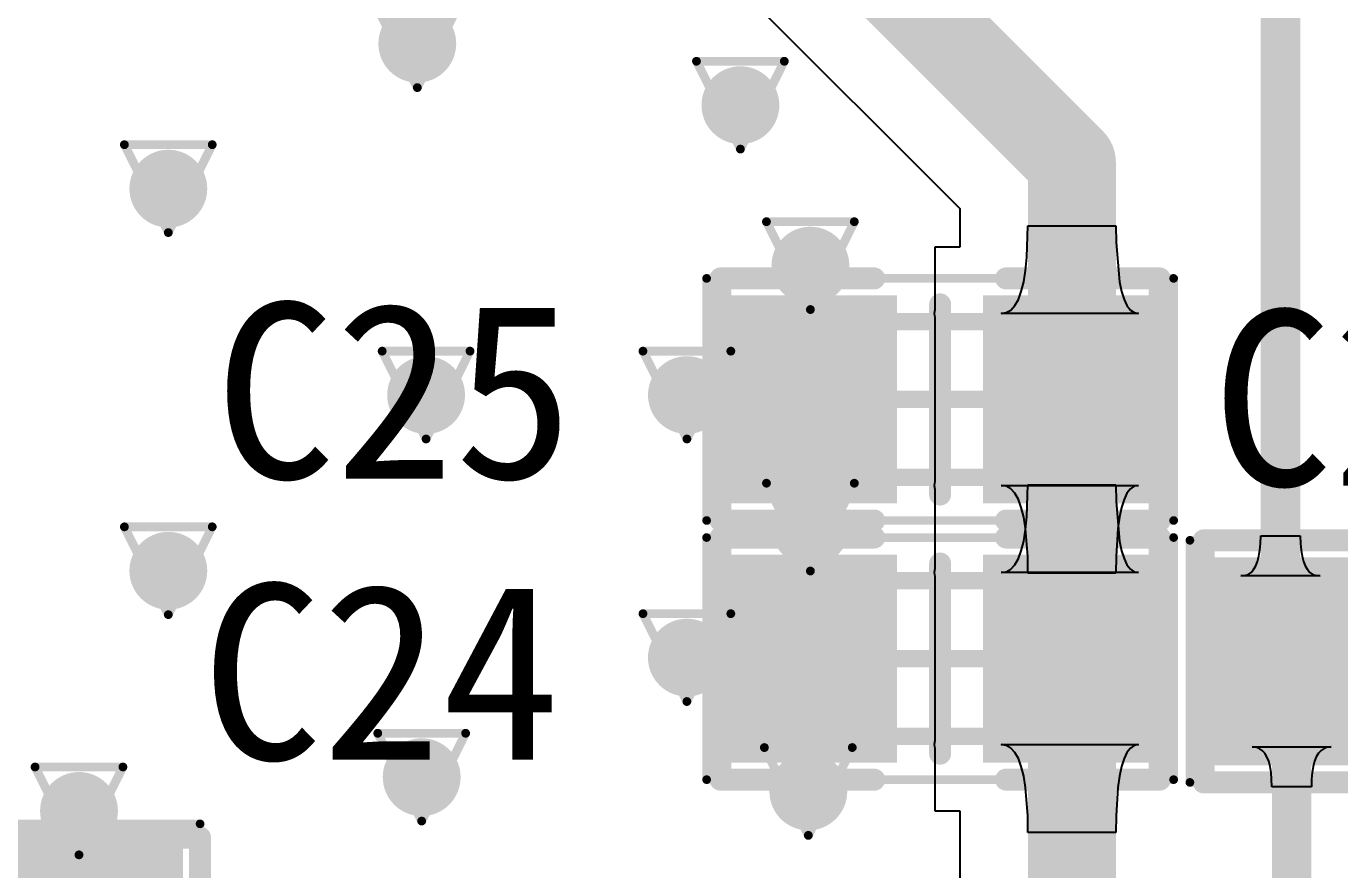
# Model space of a CAD drawing. Header units: millimetres. Extents: x 80 to 220, y 44 to 120.
# Drawn here: x 133.94 to 141.53, y 71.84 to 76.71 of the extents above; entities that cross this region are included whole.
import ezdxf

# ---------------------------------------------------------------- set-up
doc = ezdxf.new("R2010")
doc.units = ezdxf.units.MM
for name, color, linetype in [('BottomLayer', 5, 'Continuous'), ('DrillDrawing', 1, 'Continuous'), ('Mechanical13', 56, 'Continuous'), ('Mechanical15', 56, 'Continuous'), ('MultiLayer', 9, 'Continuous'), ('TopLayer', 1, 'Continuous'), ('TopOverlay', 2, 'Continuous'), ('TopPaste', 8, 'Continuous'), ('TopSolder', 216, 'Continuous'), ('ViaHoleLayer', 16, 'Continuous')]:
    doc.layers.add(name, color=color, linetype=linetype)

# ---------------------------------------------------------------- blocks, each defined once
blk = doc.blocks.new('C0603_101')
at = {"layer": 'Mechanical13', "const_width": 0.1}
for points in [[(-0.85, -0.45), (-0.85, 0.45)], [(0.85, 0.45), (-0.85, 0.45)], [(0.85, -0.45), (0.85, 0.45)], [(0.85, -0.45), (-0.85, -0.45)]]:
    blk.add_lwpolyline(points, dxfattribs=at)
at = {"layer": 'Mechanical13', "const_width": 0.05}
for points in [[(-0.875, 0.45, 1), (-0.825, 0.45, 1)], [(-0.875, 0.45, 1), (-0.825, 0.45, 1)], [(0.825, 0.45, 1), (0.875, 0.45, 1)], [(0.825, 0.45, 1), (0.875, 0.45, 1)], [(-0.875, -0.45, 1), (-0.825, -0.45, 1)], [(-0.875, -0.45, 1), (-0.825, -0.45, 1)], [(0.825, -0.45, 1), (0.875, -0.45, 1)], [(0.825, -0.45, 1), (0.875, -0.45, 1)]]:
    blk.add_lwpolyline(points, format="xyb", close=True, dxfattribs=at)
at = {"layer": 'Mechanical15'}
for points, const_width in [([(1.35, 0.7), (-1.35, 0.7)], 0.05), ([(-1.35, -0.7), (-1.35, 0.7)], 0.05), ([(1.35, -0.7), (1.35, 0.7)], 0.05), ([(0, -0.45), (0, 0.45)], 0.1), ([(0.45, 0), (-0.45, 0)], 0.1), ([(1.35, -0.7), (-1.35, -0.7)], 0.05)]:
    blk.add_lwpolyline(points, dxfattribs=dict(at, const_width=const_width))
for points, const_width in [([(-1.3625, 0.7, 1), (-1.3375, 0.7, 1)], 0.025), ([(-1.3625, 0.7, 1), (-1.3375, 0.7, 1)], 0.025), ([(1.3375, 0.7, 1), (1.3625, 0.7, 1)], 0.025), ([(1.3375, 0.7, 1), (1.3625, 0.7, 1)], 0.025), ([(-0.025, 0.45, 1), (0.025, 0.45, 1)], 0.05), ([(-0.475, 0, 1), (-0.425, 0, 1)], 0.05), ([(0.425, 0, 1), (0.475, 0, 1)], 0.05), ([(-0.025, -0.45, 1), (0.025, -0.45, 1)], 0.05), ([(-1.3625, -0.7, 1), (-1.3375, -0.7, 1)], 0.025), ([(-1.3625, -0.7, 1), (-1.3375, -0.7, 1)], 0.025), ([(1.3375, -0.7, 1), (1.3625, -0.7, 1)], 0.025), ([(1.3375, -0.7, 1), (1.3625, -0.7, 1)], 0.025)]:
    blk.add_lwpolyline(points, format="xyb", close=True, dxfattribs=dict(at, const_width=const_width))
at = {"layer": 'TopLayer'}
for points in [[(-0.35, -0.5), (-0.35, 0.5), (-1.15, -0.5), (-1.15, 0.5)], [(1.15, -0.5), (1.15, 0.5), (0.35, -0.5), (0.35, 0.5)]]:
    blk.add_solid(points, dxfattribs=at)
at = {"layer": 'TopOverlay', "const_width": 0.127}
for points in [[(-1.27, -0.7), (-1.27, 0.7)], [(-0.381, 0.7), (-1.27, 0.7)], [(1.27, 0.7), (0.381, 0.7)], [(1.27, -0.7), (1.27, 0.7)], [(0, -0.55), (0, 0.55)], [(-0.381, -0.7), (-1.27, -0.7)], [(1.27, -0.7), (0.381, -0.7)]]:
    blk.add_lwpolyline(points, dxfattribs=at)
at = {"layer": 'TopOverlay', "const_width": 0.0635}
for points in [[(-1.3017, 0.7, 1), (-1.2383, 0.7, 1)], [(-1.3017, 0.7, 1), (-1.2383, 0.7, 1)], [(-0.4128, 0.7, 1), (-0.3493, 0.7, 1)], [(0.3493, 0.7, 1), (0.4128, 0.7, 1)], [(1.2383, 0.7, 1), (1.3017, 0.7, 1)], [(1.2383, 0.7, 1), (1.3017, 0.7, 1)], [(-0.0318, 0.55, 1), (0.0318, 0.55, 1)], [(-0.0318, -0.55, 1), (0.0318, -0.55, 1)], [(-1.3017, -0.7, 1), (-1.2383, -0.7, 1)], [(-1.3017, -0.7, 1), (-1.2383, -0.7, 1)], [(-0.4128, -0.7, 1), (-0.3493, -0.7, 1)], [(0.3493, -0.7, 1), (0.4128, -0.7, 1)], [(1.2383, -0.7, 1), (1.3017, -0.7, 1)], [(1.2383, -0.7, 1), (1.3017, -0.7, 1)]]:
    blk.add_lwpolyline(points, format="xyb", close=True, dxfattribs=at)
at = {"layer": 'TopPaste'}
for points in [[(-0.35, -0.5), (-0.35, 0.5), (-1.15, -0.5), (-1.15, 0.5)], [(1.15, -0.5), (1.15, 0.5), (0.35, -0.5), (0.35, 0.5)]]:
    blk.add_solid(points, dxfattribs=at)
at = {"layer": 'TopSolder'}
for points in [[(-0.2484, -0.6016), (-0.2484, 0.6016), (-1.2516, -0.6016), (-1.2516, 0.6016)], [(1.2516, -0.6016), (1.2516, 0.6016), (0.2484, -0.6016), (0.2484, 0.6016)]]:
    blk.add_solid(points, dxfattribs=at)
blk = doc.blocks.new('C0603_102')
at = {"layer": 'Mechanical13', "const_width": 0.1}
for points in [[(0.85, 0.45), (-0.85, 0.45)], [(-0.85, 0.45), (-0.85, -0.45)], [(0.85, 0.45), (0.85, -0.45)], [(0.85, -0.45), (-0.85, -0.45)]]:
    blk.add_lwpolyline(points, dxfattribs=at)
at = {"layer": 'Mechanical13', "const_width": 0.05}
for points in [[(-0.875, 0.45, 1), (-0.825, 0.45, 1)], [(-0.875, 0.45, 1), (-0.825, 0.45, 1)], [(0.825, 0.45, 1), (0.875, 0.45, 1)], [(0.825, 0.45, 1), (0.875, 0.45, 1)], [(-0.875, -0.45, 1), (-0.825, -0.45, 1)], [(-0.875, -0.45, 1), (-0.825, -0.45, 1)], [(0.825, -0.45, 1), (0.875, -0.45, 1)], [(0.825, -0.45, 1), (0.875, -0.45, 1)]]:
    blk.add_lwpolyline(points, format="xyb", close=True, dxfattribs=at)
at = {"layer": 'Mechanical15'}
for points, const_width in [([(-1.35, 0.7), (-1.35, -0.7)], 0.05), ([(1.35, 0.7), (-1.35, 0.7)], 0.05), ([(1.35, 0.7), (1.35, -0.7)], 0.05), ([(0, 0.45), (0, -0.45)], 0.1), ([(0.45, 0), (-0.45, 0)], 0.1), ([(1.35, -0.7), (-1.35, -0.7)], 0.05)]:
    blk.add_lwpolyline(points, dxfattribs=dict(at, const_width=const_width))
for points, const_width in [([(-1.3625, 0.7, 1), (-1.3375, 0.7, 1)], 0.025), ([(-1.3625, 0.7, 1), (-1.3375, 0.7, 1)], 0.025), ([(1.3375, 0.7, 1), (1.3625, 0.7, 1)], 0.025), ([(1.3375, 0.7, 1), (1.3625, 0.7, 1)], 0.025), ([(-0.025, 0.45, 1), (0.025, 0.45, 1)], 0.05), ([(-0.475, 0, 1), (-0.425, 0, 1)], 0.05), ([(0.425, 0, 1), (0.475, 0, 1)], 0.05), ([(-0.025, -0.45, 1), (0.025, -0.45, 1)], 0.05), ([(-1.3625, -0.7, 1), (-1.3375, -0.7, 1)], 0.025), ([(-1.3625, -0.7, 1), (-1.3375, -0.7, 1)], 0.025), ([(1.3375, -0.7, 1), (1.3625, -0.7, 1)], 0.025), ([(1.3375, -0.7, 1), (1.3625, -0.7, 1)], 0.025)]:
    blk.add_lwpolyline(points, format="xyb", close=True, dxfattribs=dict(at, const_width=const_width))
at = {"layer": 'TopLayer'}
for points in [[(-0.35, -0.5), (-0.35, 0.5), (-1.15, -0.5), (-1.15, 0.5)], [(1.15, -0.5), (1.15, 0.5), (0.35, -0.5), (0.35, 0.5)]]:
    blk.add_solid(points, dxfattribs=at)
at = {"layer": 'TopOverlay', "const_width": 0.127}
for points in [[(-0.381, 0.7), (-1.27, 0.7)], [(-1.27, 0.7), (-1.27, -0.7)], [(1.27, 0.7), (0.381, 0.7)], [(1.27, 0.7), (1.27, -0.7)], [(0, 0.55), (0, -0.55)], [(-0.381, -0.7), (-1.27, -0.7)], [(1.27, -0.7), (0.381, -0.7)]]:
    blk.add_lwpolyline(points, dxfattribs=at)
at = {"layer": 'TopOverlay', "const_width": 0.0635}
for points in [[(-1.3017, 0.7, 1), (-1.2383, 0.7, 1)], [(-1.3017, 0.7, 1), (-1.2383, 0.7, 1)], [(-0.4128, 0.7, 1), (-0.3493, 0.7, 1)], [(0.3493, 0.7, 1), (0.4128, 0.7, 1)], [(1.2383, 0.7, 1), (1.3017, 0.7, 1)], [(1.2383, 0.7, 1), (1.3017, 0.7, 1)], [(-0.0318, 0.55, 1), (0.0318, 0.55, 1)], [(-0.0318, -0.55, 1), (0.0318, -0.55, 1)], [(-1.3017, -0.7, 1), (-1.2383, -0.7, 1)], [(-1.3017, -0.7, 1), (-1.2383, -0.7, 1)], [(-0.4128, -0.7, 1), (-0.3493, -0.7, 1)], [(0.3493, -0.7, 1), (0.4128, -0.7, 1)], [(1.2383, -0.7, 1), (1.3017, -0.7, 1)], [(1.2383, -0.7, 1), (1.3017, -0.7, 1)]]:
    blk.add_lwpolyline(points, format="xyb", close=True, dxfattribs=at)
at = {"layer": 'TopPaste'}
for points in [[(-0.35, -0.5), (-0.35, 0.5), (-1.15, -0.5), (-1.15, 0.5)], [(1.15, -0.5), (1.15, 0.5), (0.35, -0.5), (0.35, 0.5)]]:
    blk.add_solid(points, dxfattribs=at)
at = {"layer": 'TopSolder'}
for points in [[(-0.2484, -0.6016), (-0.2484, 0.6016), (-1.2516, -0.6016), (-1.2516, 0.6016)], [(1.2516, -0.6016), (1.2516, 0.6016), (0.2484, -0.6016), (0.2484, 0.6016)]]:
    blk.add_solid(points, dxfattribs=at)
blk = doc.blocks.new('C0603_103')
at = {"layer": 'Mechanical13', "const_width": 0.1}
for points in [[(0.85, 0.45), (-0.85, 0.45)], [(-0.85, 0.45), (-0.85, -0.45)], [(0.85, 0.45), (0.85, -0.45)], [(0.85, -0.45), (-0.85, -0.45)]]:
    blk.add_lwpolyline(points, dxfattribs=at)
at = {"layer": 'Mechanical13', "const_width": 0.05}
for points in [[(-0.875, 0.45, 1), (-0.825, 0.45, 1)], [(-0.875, 0.45, 1), (-0.825, 0.45, 1)], [(0.825, 0.45, 1), (0.875, 0.45, 1)], [(0.825, 0.45, 1), (0.875, 0.45, 1)], [(-0.875, -0.45, 1), (-0.825, -0.45, 1)], [(-0.875, -0.45, 1), (-0.825, -0.45, 1)], [(0.825, -0.45, 1), (0.875, -0.45, 1)], [(0.825, -0.45, 1), (0.875, -0.45, 1)]]:
    blk.add_lwpolyline(points, format="xyb", close=True, dxfattribs=at)
at = {"layer": 'Mechanical15'}
for points, const_width in [([(-1.35, 0.7), (-1.35, -0.7)], 0.05), ([(1.35, 0.7), (-1.35, 0.7)], 0.05), ([(1.35, 0.7), (1.35, -0.7)], 0.05), ([(0, 0.45), (0, -0.45)], 0.1), ([(0.45, 0), (-0.45, 0)], 0.1), ([(1.35, -0.7), (-1.35, -0.7)], 0.05)]:
    blk.add_lwpolyline(points, dxfattribs=dict(at, const_width=const_width))
for points, const_width in [([(-1.3625, 0.7, 1), (-1.3375, 0.7, 1)], 0.025), ([(-1.3625, 0.7, 1), (-1.3375, 0.7, 1)], 0.025), ([(1.3375, 0.7, 1), (1.3625, 0.7, 1)], 0.025), ([(1.3375, 0.7, 1), (1.3625, 0.7, 1)], 0.025), ([(-0.025, 0.45, 1), (0.025, 0.45, 1)], 0.05), ([(-0.475, 0, 1), (-0.425, 0, 1)], 0.05), ([(0.425, 0, 1), (0.475, 0, 1)], 0.05), ([(-0.025, -0.45, 1), (0.025, -0.45, 1)], 0.05), ([(-1.3625, -0.7, 1), (-1.3375, -0.7, 1)], 0.025), ([(-1.3625, -0.7, 1), (-1.3375, -0.7, 1)], 0.025), ([(1.3375, -0.7, 1), (1.3625, -0.7, 1)], 0.025), ([(1.3375, -0.7, 1), (1.3625, -0.7, 1)], 0.025)]:
    blk.add_lwpolyline(points, format="xyb", close=True, dxfattribs=dict(at, const_width=const_width))
at = {"layer": 'TopLayer'}
for points in [[(-0.35, -0.5), (-0.35, 0.5), (-1.15, -0.5), (-1.15, 0.5)], [(1.15, -0.5), (1.15, 0.5), (0.35, -0.5), (0.35, 0.5)]]:
    blk.add_solid(points, dxfattribs=at)
at = {"layer": 'TopOverlay', "const_width": 0.127}
for points in [[(-0.381, 0.7), (-1.27, 0.7)], [(-1.27, 0.7), (-1.27, -0.7)], [(1.27, 0.7), (0.381, 0.7)], [(1.27, 0.7), (1.27, -0.7)], [(0, 0.55), (0, -0.55)], [(-0.381, -0.7), (-1.27, -0.7)], [(1.27, -0.7), (0.381, -0.7)]]:
    blk.add_lwpolyline(points, dxfattribs=at)
at = {"layer": 'TopOverlay', "const_width": 0.0635}
for points in [[(-1.3017, 0.7, 1), (-1.2383, 0.7, 1)], [(-1.3017, 0.7, 1), (-1.2383, 0.7, 1)], [(-0.4128, 0.7, 1), (-0.3493, 0.7, 1)], [(0.3493, 0.7, 1), (0.4128, 0.7, 1)], [(1.2383, 0.7, 1), (1.3017, 0.7, 1)], [(1.2383, 0.7, 1), (1.3017, 0.7, 1)], [(-0.0318, 0.55, 1), (0.0318, 0.55, 1)], [(-0.0318, -0.55, 1), (0.0318, -0.55, 1)], [(-1.3017, -0.7, 1), (-1.2383, -0.7, 1)], [(-1.3017, -0.7, 1), (-1.2383, -0.7, 1)], [(-0.4128, -0.7, 1), (-0.3493, -0.7, 1)], [(0.3493, -0.7, 1), (0.4128, -0.7, 1)], [(1.2383, -0.7, 1), (1.3017, -0.7, 1)], [(1.2383, -0.7, 1), (1.3017, -0.7, 1)]]:
    blk.add_lwpolyline(points, format="xyb", close=True, dxfattribs=at)
at = {"layer": 'TopPaste'}
for points in [[(-0.35, -0.5), (-0.35, 0.5), (-1.15, -0.5), (-1.15, 0.5)], [(1.15, -0.5), (1.15, 0.5), (0.35, -0.5), (0.35, 0.5)]]:
    blk.add_solid(points, dxfattribs=at)
at = {"layer": 'TopSolder'}
for points in [[(-0.2484, -0.6016), (-0.2484, 0.6016), (-1.2516, -0.6016), (-1.2516, 0.6016)], [(1.2516, -0.6016), (1.2516, 0.6016), (0.2484, -0.6016), (0.2484, 0.6016)]]:
    blk.add_solid(points, dxfattribs=at)
blk = doc.blocks.new('C0603_105')
at = {"layer": 'Mechanical13', "const_width": 0.1}
for points in [[(-0.85, -0.45), (-0.85, 0.45)], [(-0.85, 0.45), (0.85, 0.45)], [(0.85, -0.45), (0.85, 0.45)], [(-0.85, -0.45), (0.85, -0.45)]]:
    blk.add_lwpolyline(points, dxfattribs=at)
at = {"layer": 'Mechanical13', "const_width": 0.05}
for points in [[(-0.875, 0.45, 1), (-0.825, 0.45, 1)], [(-0.875, 0.45, 1), (-0.825, 0.45, 1)], [(0.825, 0.45, 1), (0.875, 0.45, 1)], [(0.825, 0.45, 1), (0.875, 0.45, 1)], [(-0.875, -0.45, 1), (-0.825, -0.45, 1)], [(-0.875, -0.45, 1), (-0.825, -0.45, 1)], [(0.825, -0.45, 1), (0.875, -0.45, 1)], [(0.825, -0.45, 1), (0.875, -0.45, 1)]]:
    blk.add_lwpolyline(points, format="xyb", close=True, dxfattribs=at)
at = {"layer": 'Mechanical15'}
for points, const_width in [([(-1.35, 0.7), (1.35, 0.7)], 0.05), ([(-1.35, -0.7), (-1.35, 0.7)], 0.05), ([(1.35, -0.7), (1.35, 0.7)], 0.05), ([(0, -0.45), (0, 0.45)], 0.1), ([(-0.45, 0), (0.45, 0)], 0.1), ([(-1.35, -0.7), (1.35, -0.7)], 0.05)]:
    blk.add_lwpolyline(points, dxfattribs=dict(at, const_width=const_width))
for points, const_width in [([(-1.3625, 0.7, 1), (-1.3375, 0.7, 1)], 0.025), ([(-1.3625, 0.7, 1), (-1.3375, 0.7, 1)], 0.025), ([(1.3375, 0.7, 1), (1.3625, 0.7, 1)], 0.025), ([(1.3375, 0.7, 1), (1.3625, 0.7, 1)], 0.025), ([(-0.025, 0.45, 1), (0.025, 0.45, 1)], 0.05), ([(-0.475, 0, 1), (-0.425, 0, 1)], 0.05), ([(0.425, 0, 1), (0.475, 0, 1)], 0.05), ([(-0.025, -0.45, 1), (0.025, -0.45, 1)], 0.05), ([(-1.3625, -0.7, 1), (-1.3375, -0.7, 1)], 0.025), ([(-1.3625, -0.7, 1), (-1.3375, -0.7, 1)], 0.025), ([(1.3375, -0.7, 1), (1.3625, -0.7, 1)], 0.025), ([(1.3375, -0.7, 1), (1.3625, -0.7, 1)], 0.025)]:
    blk.add_lwpolyline(points, format="xyb", close=True, dxfattribs=dict(at, const_width=const_width))
at = {"layer": 'TopLayer'}
for points in [[(-0.35, -0.5), (-0.35, 0.5), (-1.15, -0.5), (-1.15, 0.5)], [(1.15, -0.5), (1.15, 0.5), (0.35, -0.5), (0.35, 0.5)]]:
    blk.add_solid(points, dxfattribs=at)
at = {"layer": 'TopOverlay', "const_width": 0.127}
for points in [[(-1.27, -0.7), (-1.27, 0.7)], [(-1.27, 0.7), (-0.381, 0.7)], [(0.381, 0.7), (1.27, 0.7)], [(1.27, -0.7), (1.27, 0.7)], [(0, -0.55), (0, 0.55)], [(-1.27, -0.7), (-0.381, -0.7)], [(0.381, -0.7), (1.27, -0.7)]]:
    blk.add_lwpolyline(points, dxfattribs=at)
at = {"layer": 'TopOverlay', "const_width": 0.0635}
for points in [[(-1.3017, 0.7, 1), (-1.2383, 0.7, 1)], [(-1.3017, 0.7, 1), (-1.2383, 0.7, 1)], [(-0.4128, 0.7, 1), (-0.3493, 0.7, 1)], [(0.3493, 0.7, 1), (0.4128, 0.7, 1)], [(1.2383, 0.7, 1), (1.3017, 0.7, 1)], [(1.2383, 0.7, 1), (1.3017, 0.7, 1)], [(-0.0318, 0.55, 1), (0.0318, 0.55, 1)], [(-0.0318, -0.55, 1), (0.0318, -0.55, 1)], [(-1.3017, -0.7, 1), (-1.2383, -0.7, 1)], [(-1.3017, -0.7, 1), (-1.2383, -0.7, 1)], [(-0.4128, -0.7, 1), (-0.3493, -0.7, 1)], [(0.3493, -0.7, 1), (0.4128, -0.7, 1)], [(1.2383, -0.7, 1), (1.3017, -0.7, 1)], [(1.2383, -0.7, 1), (1.3017, -0.7, 1)]]:
    blk.add_lwpolyline(points, format="xyb", close=True, dxfattribs=at)
at = {"layer": 'TopPaste'}
for points in [[(-0.35, -0.5), (-0.35, 0.5), (-1.15, -0.5), (-1.15, 0.5)], [(1.15, -0.5), (1.15, 0.5), (0.35, -0.5), (0.35, 0.5)]]:
    blk.add_solid(points, dxfattribs=at)
at = {"layer": 'TopSolder'}
for points in [[(-0.2484, -0.6016), (-0.2484, 0.6016), (-1.2516, -0.6016), (-1.2516, 0.6016)], [(1.2516, -0.6016), (1.2516, 0.6016), (0.2484, -0.6016), (0.2484, 0.6016)]]:
    blk.add_solid(points, dxfattribs=at)

msp = doc.modelspace()

# ---------------------------------------------------------------- linework, layer by layer
at = {"layer": 'BottomLayer', "const_width": 0.225}
for points in [[(136.0847, 76.613, 1), (136.3097, 76.613, 1)], [(137.9527, 76.2574, 1), (138.1777, 76.2574, 1)], [(134.6453, 75.7748, 1), (134.8703, 75.7748, 1)], [(138.3573, 75.3296, 1), (138.5823, 75.3296, 1)], [(136.1355, 74.581, 1), (136.3605, 74.581, 1)], [(137.6433, 74.581, 1), (137.8683, 74.581, 1)], [(138.3573, 73.8173, 1), (138.5823, 73.8173, 1)], [(134.6453, 73.565, 1), (134.8703, 73.565, 1)], [(137.6433, 73.0627, 1), (137.8683, 73.0627, 1)], [(136.1101, 72.3712, 1), (136.3351, 72.3712, 1)], [(138.3453, 72.2886, 1), (138.5703, 72.2886, 1)], [(134.1289, 72.176, 1), (134.3539, 72.176, 1)]]:
    msp.add_lwpolyline(points, format="xyb", close=True, dxfattribs=at)
at = {"layer": 'DrillDrawing', "const_width": 0.0508}
for points in [[(135.9432, 76.867), (136.1972, 76.359)], [(136.1972, 76.359), (136.4512, 76.867)], [(137.8112, 76.5114), (138.3192, 76.5114)], [(137.8112, 76.5114), (138.0652, 76.0034)], [(138.0652, 76.0034), (138.3192, 76.5114)], [(134.5038, 76.0288), (135.0118, 76.0288)], [(134.5038, 76.0288), (134.7578, 75.5208)], [(134.7578, 75.5208), (135.0118, 76.0288)], [(138.2158, 75.5836), (138.7238, 75.5836)], [(138.2158, 75.5836), (138.4698, 75.0756)], [(138.4698, 75.0756), (138.7238, 75.5836)], [(135.994, 74.835), (136.502, 74.835)], [(135.994, 74.835), (136.248, 74.327)], [(136.248, 74.327), (136.502, 74.835)], [(137.5018, 74.835), (138.0098, 74.835)], [(137.5018, 74.835), (137.7558, 74.327)], [(137.7558, 74.327), (138.0098, 74.835)], [(138.2158, 74.0713), (138.7238, 74.0713)], [(138.2158, 74.0713), (138.4698, 73.5633)], [(138.4698, 73.5633), (138.7238, 74.0713)], [(134.5038, 73.819), (135.0118, 73.819)], [(134.5038, 73.819), (134.7578, 73.311)], [(134.7578, 73.311), (135.0118, 73.819)], [(137.5018, 73.3167), (138.0098, 73.3167)], [(137.5018, 73.3167), (137.7558, 72.8087)], [(137.7558, 72.8087), (138.0098, 73.3167)], [(135.9686, 72.6252), (136.4766, 72.6252)], [(135.9686, 72.6252), (136.2226, 72.1172)], [(136.2226, 72.1172), (136.4766, 72.6252)], [(138.2038, 72.5426), (138.7118, 72.5426)], [(138.2038, 72.5426), (138.4578, 72.0346)], [(138.4578, 72.0346), (138.7118, 72.5426)], [(133.9874, 72.43), (134.4954, 72.43)], [(133.9874, 72.43), (134.2414, 71.922)], [(134.2414, 71.922), (134.4954, 72.43)]]:
    msp.add_lwpolyline(points, dxfattribs=at)
at = {"layer": 'DrillDrawing', "const_width": 0.0254}
for points in [[(137.7985, 76.5114, 1), (137.8239, 76.5114, 1)], [(137.7985, 76.5114, 1), (137.8239, 76.5114, 1)], [(138.3065, 76.5114, 1), (138.3319, 76.5114, 1)], [(138.3065, 76.5114, 1), (138.3319, 76.5114, 1)], [(136.1845, 76.359, 1), (136.2099, 76.359, 1)], [(136.1845, 76.359, 1), (136.2099, 76.359, 1)], [(134.4911, 76.0288, 1), (134.5165, 76.0288, 1)], [(134.4911, 76.0288, 1), (134.5165, 76.0288, 1)], [(134.9991, 76.0288, 1), (135.0245, 76.0288, 1)], [(134.9991, 76.0288, 1), (135.0245, 76.0288, 1)], [(138.0525, 76.0034, 1), (138.0779, 76.0034, 1)], [(138.0525, 76.0034, 1), (138.0779, 76.0034, 1)], [(138.2031, 75.5836, 1), (138.2285, 75.5836, 1)], [(138.2031, 75.5836, 1), (138.2285, 75.5836, 1)], [(138.7111, 75.5836, 1), (138.7365, 75.5836, 1)], [(138.7111, 75.5836, 1), (138.7365, 75.5836, 1)], [(134.7451, 75.5208, 1), (134.7705, 75.5208, 1)], [(134.7451, 75.5208, 1), (134.7705, 75.5208, 1)], [(138.4571, 75.0756, 1), (138.4825, 75.0756, 1)], [(138.4571, 75.0756, 1), (138.4825, 75.0756, 1)], [(135.9813, 74.835, 1), (136.0067, 74.835, 1)], [(135.9813, 74.835, 1), (136.0067, 74.835, 1)], [(136.4893, 74.835, 1), (136.5147, 74.835, 1)], [(136.4893, 74.835, 1), (136.5147, 74.835, 1)], [(137.4891, 74.835, 1), (137.5145, 74.835, 1)], [(137.4891, 74.835, 1), (137.5145, 74.835, 1)], [(137.9971, 74.835, 1), (138.0225, 74.835, 1)], [(137.9971, 74.835, 1), (138.0225, 74.835, 1)], [(136.2353, 74.327, 1), (136.2607, 74.327, 1)], [(136.2353, 74.327, 1), (136.2607, 74.327, 1)], [(137.7431, 74.327, 1), (137.7685, 74.327, 1)], [(137.7431, 74.327, 1), (137.7685, 74.327, 1)], [(138.2031, 74.0713, 1), (138.2285, 74.0713, 1)], [(138.2031, 74.0713, 1), (138.2285, 74.0713, 1)], [(138.7111, 74.0713, 1), (138.7365, 74.0713, 1)], [(138.7111, 74.0713, 1), (138.7365, 74.0713, 1)], [(134.4911, 73.819, 1), (134.5165, 73.819, 1)], [(134.4911, 73.819, 1), (134.5165, 73.819, 1)], [(134.9991, 73.819, 1), (135.0245, 73.819, 1)], [(134.9991, 73.819, 1), (135.0245, 73.819, 1)], [(138.4571, 73.5633, 1), (138.4825, 73.5633, 1)], [(138.4571, 73.5633, 1), (138.4825, 73.5633, 1)], [(134.7451, 73.311, 1), (134.7705, 73.311, 1)], [(134.7451, 73.311, 1), (134.7705, 73.311, 1)], [(137.4891, 73.3167, 1), (137.5145, 73.3167, 1)], [(137.4891, 73.3167, 1), (137.5145, 73.3167, 1)], [(137.9971, 73.3167, 1), (138.0225, 73.3167, 1)], [(137.9971, 73.3167, 1), (138.0225, 73.3167, 1)], [(137.7431, 72.8087, 1), (137.7685, 72.8087, 1)], [(137.7431, 72.8087, 1), (137.7685, 72.8087, 1)], [(135.9559, 72.6252, 1), (135.9813, 72.6252, 1)], [(135.9559, 72.6252, 1), (135.9813, 72.6252, 1)], [(136.4639, 72.6252, 1), (136.4893, 72.6252, 1)], [(136.4639, 72.6252, 1), (136.4893, 72.6252, 1)], [(138.1911, 72.5426, 1), (138.2165, 72.5426, 1)], [(138.1911, 72.5426, 1), (138.2165, 72.5426, 1)], [(138.6991, 72.5426, 1), (138.7245, 72.5426, 1)], [(138.6991, 72.5426, 1), (138.7245, 72.5426, 1)], [(133.9747, 72.43, 1), (134.0001, 72.43, 1)], [(133.9747, 72.43, 1), (134.0001, 72.43, 1)], [(134.4827, 72.43, 1), (134.5081, 72.43, 1)], [(134.4827, 72.43, 1), (134.5081, 72.43, 1)], [(136.2099, 72.1172, 1), (136.2353, 72.1172, 1)], [(136.2099, 72.1172, 1), (136.2353, 72.1172, 1)], [(138.4451, 72.0346, 1), (138.4705, 72.0346, 1)], [(138.4451, 72.0346, 1), (138.4705, 72.0346, 1)], [(134.2287, 71.922, 1), (134.2541, 71.922, 1)], [(134.2287, 71.922, 1), (134.2541, 71.922, 1)]]:
    msp.add_lwpolyline(points, format="xyb", close=True, dxfattribs=at)
at = {"layer": 'MultiLayer', "const_width": 0.225}
for points in [[(136.0847, 76.613, 1), (136.3097, 76.613, 1)], [(137.9527, 76.2574, 1), (138.1777, 76.2574, 1)], [(134.6453, 75.7748, 1), (134.8703, 75.7748, 1)], [(138.3573, 75.3296, 1), (138.5823, 75.3296, 1)], [(136.1355, 74.581, 1), (136.3605, 74.581, 1)], [(137.6433, 74.581, 1), (137.8683, 74.581, 1)], [(138.3573, 73.8173, 1), (138.5823, 73.8173, 1)], [(134.6453, 73.565, 1), (134.8703, 73.565, 1)], [(137.6433, 73.0627, 1), (137.8683, 73.0627, 1)], [(136.1101, 72.3712, 1), (136.3351, 72.3712, 1)], [(138.3453, 72.2886, 1), (138.5703, 72.2886, 1)], [(134.1289, 72.176, 1), (134.3539, 72.176, 1)]]:
    msp.add_lwpolyline(points, format="xyb", close=True, dxfattribs=at)
at = {"layer": 'TopLayer'}
for p, q in [((137.3142, 77.6792), (139.3343, 75.659)), ((139.3343, 75.659), (139.3343, 75.4366)), ((139.7216, 75.3777), (139.7278, 75.5605)), ((139.7278, 75.5605), (140.2358, 75.5605)), ((140.2358, 75.5605), (140.2371, 75.464)), ((139.3343, 75.4366), (139.1888, 75.4366)), ((139.1888, 75.4366), (139.1888, 75.0747)), ((140.2371, 75.464), (140.2567, 75.2354)), ((139.7138, 75.3015), (139.7216, 75.3777)), ((139.703, 75.2354), (139.7138, 75.3015)), ((139.672, 75.1338), (139.6891, 75.1795)), ((139.6891, 75.1795), (139.703, 75.2354)), ((140.2567, 75.2354), (140.2685, 75.1795)), ((140.2685, 75.1795), (140.2829, 75.1338)), ((139.6519, 75.0983), (139.672, 75.1338)), ((140.2829, 75.1338), (140.3, 75.0983)), ((139.1888, 75.0747), (139.1844, 75.0525)), ((139.1844, 75.0525), (139.1888, 75.0303)), ((139.1888, 75.0303), (139.1888, 74.0808)), ((139.5728, 75.0525), (139.6023, 75.0576)), ((140.3667, 75.0525), (139.5728, 75.0525)), ((139.6023, 75.0576), (139.6286, 75.0729)), ((139.6286, 75.0729), (139.6519, 75.0983)), ((140.3, 75.0983), (140.3196, 75.0729)), ((140.3196, 75.0729), (140.3419, 75.0576)), ((140.3419, 75.0576), (140.3667, 75.0525)), ((139.1888, 74.0808), (139.1844, 74.0586)), ((139.1844, 74.0586), (139.1888, 74.0364)), ((139.1888, 74.0364), (139.1888, 73.5761)), ((139.6023, 74.0536), (139.5728, 74.0586)), ((139.5728, 74.0586), (140.3667, 74.0586)), ((139.6286, 74.0383), (139.6023, 74.0536)), ((139.6519, 74.0129), (139.6286, 74.0383)), ((139.7216, 73.8791), (139.7278, 74.0619)), ((139.7278, 74.0619), (140.2358, 74.0619)), ((140.2358, 74.0619), (140.2371, 73.9654)), ((140.3196, 74.0383), (140.3, 74.0129)), ((140.3419, 74.0536), (140.3196, 74.0383)), ((140.3667, 74.0586), (140.3419, 74.0536)), ((139.672, 73.9774), (139.6519, 74.0129)), ((139.6891, 73.9316), (139.672, 73.9774)), ((140.2371, 73.9654), (140.2567, 73.7368)), ((140.2829, 73.9774), (140.2685, 73.9316)), ((140.3, 74.0129), (140.2829, 73.9774)), ((139.703, 73.8758), (139.6891, 73.9316)), ((140.2685, 73.9316), (140.2567, 73.8758)), ((139.7138, 73.8097), (139.703, 73.8758)), ((139.7138, 73.8029), (139.7216, 73.8791)), ((139.7262, 73.6472), (139.7138, 73.8097)), ((140.2476, 73.8097), (140.2371, 73.6472)), ((140.2567, 73.8758), (140.2476, 73.8097)), ((139.6891, 73.6809), (139.703, 73.7368)), ((139.703, 73.7368), (139.7138, 73.8029)), ((140.2567, 73.7368), (140.2685, 73.6809)), ((141.0721, 73.7225), (141.0733, 73.7665)), ((141.0733, 73.7665), (141.3019, 73.7665)), ((141.3019, 73.7665), (141.303, 73.7225)), ((139.672, 73.6352), (139.6891, 73.6809)), ((140.2685, 73.6809), (140.2829, 73.6352)), ((141.063, 73.6484), (141.0687, 73.6832)), ((141.0687, 73.6832), (141.0721, 73.7225)), ((141.303, 73.7225), (141.3065, 73.6832)), ((141.3065, 73.6832), (141.3122, 73.6484)), ((139.6286, 73.5743), (139.6519, 73.5997)), ((139.6519, 73.5997), (139.672, 73.6352)), ((139.7278, 73.5506), (139.7262, 73.6472)), ((140.2371, 73.6472), (140.2358, 73.5506)), ((140.2829, 73.6352), (140.3, 73.5997)), ((140.3, 73.5997), (140.3196, 73.5743)), ((141.0321, 73.572), (141.0447, 73.5928)), ((141.0447, 73.5928), (141.055, 73.6183)), ((141.055, 73.6183), (141.063, 73.6484)), ((141.3122, 73.6484), (141.3202, 73.6183)), ((141.3202, 73.6183), (141.3305, 73.5928)), ((141.3305, 73.5928), (141.343, 73.572)), ((139.1888, 73.5761), (139.1844, 73.5539)), ((139.1844, 73.5539), (139.1888, 73.5317)), ((139.1888, 73.5317), (139.1888, 72.5822)), ((139.5728, 73.5539), (139.6023, 73.559)), ((140.3667, 73.5539), (139.5728, 73.5539)), ((139.6023, 73.559), (139.6286, 73.5743)), ((140.2358, 73.5506), (139.7278, 73.5506)), ((140.3196, 73.5743), (140.3419, 73.559)), ((140.3419, 73.559), (140.3667, 73.5539)), ((140.959, 73.5349), (140.9807, 73.5372)), ((141.4162, 73.5349), (140.959, 73.5349)), ((140.9807, 73.5372), (141.0001, 73.5442)), ((141.0001, 73.5442), (141.0173, 73.5557)), ((141.0173, 73.5557), (141.0321, 73.572)), ((141.343, 73.572), (141.3579, 73.5557)), ((141.3579, 73.5557), (141.375, 73.5442)), ((141.375, 73.5442), (141.3945, 73.5372)), ((141.3945, 73.5372), (141.4162, 73.5349)), ((139.1888, 72.5822), (139.1844, 72.56)), ((139.1844, 72.56), (139.1888, 72.5378)), ((139.1888, 72.5378), (139.1888, 72.176)), ((139.6023, 72.555), (139.5728, 72.56)), ((139.5728, 72.56), (140.3667, 72.56)), ((139.6286, 72.5397), (139.6023, 72.555)), ((139.6519, 72.5143), (139.6286, 72.5397)), ((140.3196, 72.5397), (140.3, 72.5143)), ((140.3419, 72.555), (140.3196, 72.5397)), ((140.3667, 72.56), (140.3419, 72.555)), ((141.0449, 72.5448), (141.0232, 72.5471)), ((141.0232, 72.5471), (141.4804, 72.5471)), ((141.0643, 72.5378), (141.0449, 72.5448)), ((141.0815, 72.5262), (141.0643, 72.5378)), ((141.0963, 72.51), (141.0815, 72.5262)), ((141.4221, 72.5262), (141.4072, 72.51)), ((141.4392, 72.5378), (141.4221, 72.5262)), ((141.4587, 72.5448), (141.4392, 72.5378)), ((141.4804, 72.5471), (141.4587, 72.5448)), ((139.672, 72.4788), (139.6519, 72.5143)), ((139.6891, 72.433), (139.672, 72.4788)), ((140.2829, 72.4788), (140.2685, 72.433)), ((140.3, 72.5143), (140.2829, 72.4788)), ((141.1089, 72.4892), (141.0963, 72.51)), ((141.1192, 72.4637), (141.1089, 72.4892)), ((141.1272, 72.4336), (141.1192, 72.4637)), ((141.3844, 72.4637), (141.3764, 72.4336)), ((141.3947, 72.4892), (141.3844, 72.4637)), ((141.4072, 72.51), (141.3947, 72.4892)), ((139.703, 72.3772), (139.6891, 72.433)), ((139.7138, 72.3111), (139.703, 72.3772)), ((140.2567, 72.3772), (140.2476, 72.3111)), ((140.2685, 72.433), (140.2567, 72.3772)), ((141.1329, 72.3988), (141.1272, 72.4336)), ((141.1363, 72.3595), (141.1329, 72.3988)), ((141.3707, 72.3988), (141.3672, 72.3595)), ((141.3764, 72.4336), (141.3707, 72.3988)), ((139.7262, 72.1486), (139.7138, 72.3111)), ((140.2476, 72.3111), (140.2371, 72.1486)), ((141.1375, 72.3154), (141.1363, 72.3595)), ((141.3661, 72.3154), (141.1375, 72.3154)), ((141.3672, 72.3595), (141.3661, 72.3154)), ((139.1888, 72.176), (139.3343, 72.176)), ((139.3343, 72.176), (139.3343, 71.6303)), ((139.7278, 72.052), (139.7262, 72.1486)), ((140.2371, 72.1486), (140.2358, 72.052)), ((140.2358, 72.052), (139.7278, 72.052))]:
    msp.add_line(p, q, dxfattribs=at)
for points, const_width in [([(141.1876, 73.1172), (141.1876, 79.2546)], 0.2286), ([(137.772, 78.137), (139.9818, 75.9272)], 0.508), ([(139.9818, 70.5336), (139.9818, 75.9272)], 0.508), ([(141.2518, 70.5336), (141.2518, 73.029)], 0.2286)]:
    msp.add_lwpolyline(points, dxfattribs=dict(at, const_width=const_width))
for points, const_width in [([(136.0847, 76.613, 1), (136.3097, 76.613, 1)], 0.225), ([(137.9527, 76.2574, 1), (138.1777, 76.2574, 1)], 0.225), ([(139.8548, 75.9272, 1), (140.1088, 75.9272, 1)], 0.254), ([(139.8548, 75.9272, 1), (140.1088, 75.9272, 1)], 0.254), ([(134.6453, 75.7748, 1), (134.8703, 75.7748, 1)], 0.225), ([(138.3573, 75.3296, 1), (138.5823, 75.3296, 1)], 0.225), ([(136.1355, 74.581, 1), (136.3605, 74.581, 1)], 0.225), ([(137.6433, 74.581, 1), (137.8683, 74.581, 1)], 0.225), ([(138.3573, 73.8173, 1), (138.5823, 73.8173, 1)], 0.225), ([(134.6453, 73.565, 1), (134.8703, 73.565, 1)], 0.225), ([(137.6433, 73.0627, 1), (137.8683, 73.0627, 1)], 0.225), ([(141.1304, 73.1172, 1), (141.2447, 73.1172, 1)], 0.1143), ([(141.1946, 73.029, 1), (141.3089, 73.029, 1)], 0.1143), ([(136.1101, 72.3712, 1), (136.3351, 72.3712, 1)], 0.225), ([(138.3453, 72.2886, 1), (138.5703, 72.2886, 1)], 0.225), ([(134.1289, 72.176, 1), (134.3539, 72.176, 1)], 0.225)]:
    msp.add_lwpolyline(points, format="xyb", close=True, dxfattribs=dict(at, const_width=const_width))
at = {"layer": 'ViaHoleLayer', "const_width": 0.1}
for points in [[(136.1472, 76.613, 1), (136.2472, 76.613, 1)], [(138.0152, 76.2574, 1), (138.1152, 76.2574, 1)], [(134.7078, 75.7748, 1), (134.8078, 75.7748, 1)], [(138.4198, 75.3296, 1), (138.5198, 75.3296, 1)], [(136.198, 74.581, 1), (136.298, 74.581, 1)], [(137.7058, 74.581, 1), (137.8058, 74.581, 1)], [(138.4198, 73.8173, 1), (138.5198, 73.8173, 1)], [(134.7078, 73.565, 1), (134.8078, 73.565, 1)], [(137.7058, 73.0627, 1), (137.8058, 73.0627, 1)], [(136.1726, 72.3712, 1), (136.2726, 72.3712, 1)], [(138.4078, 72.2886, 1), (138.5078, 72.2886, 1)], [(134.1914, 72.176, 1), (134.2914, 72.176, 1)]]:
    msp.add_lwpolyline(points, format="xyb", close=True, dxfattribs=at)

# ---------------------------------------------------------------- block references
for name, p, rotation in [('C0603_102', (139.2198, 74.5556), 180), ('C0603_103', (139.2198, 73.057), 180), ('C0603_105', (142.0138, 73.041), 360), ('C0603_101', (134.2414, 70.7513), 270)]:
    msp.add_blockref(name, p, dxfattribs=dict(rotation=rotation))

# ---------------------------------------------------------------- texts
at = {"layer": 'TopOverlay'}
for s, p in [('C25', (135.0288, 74.0984)), ('C28', (140.7946, 74.057)), ('C24', (134.9526, 72.4728))]:
    msp.add_text(s, height=1.016, dxfattribs=at).set_placement(p)

doc.saveas('drawing.dxf')
